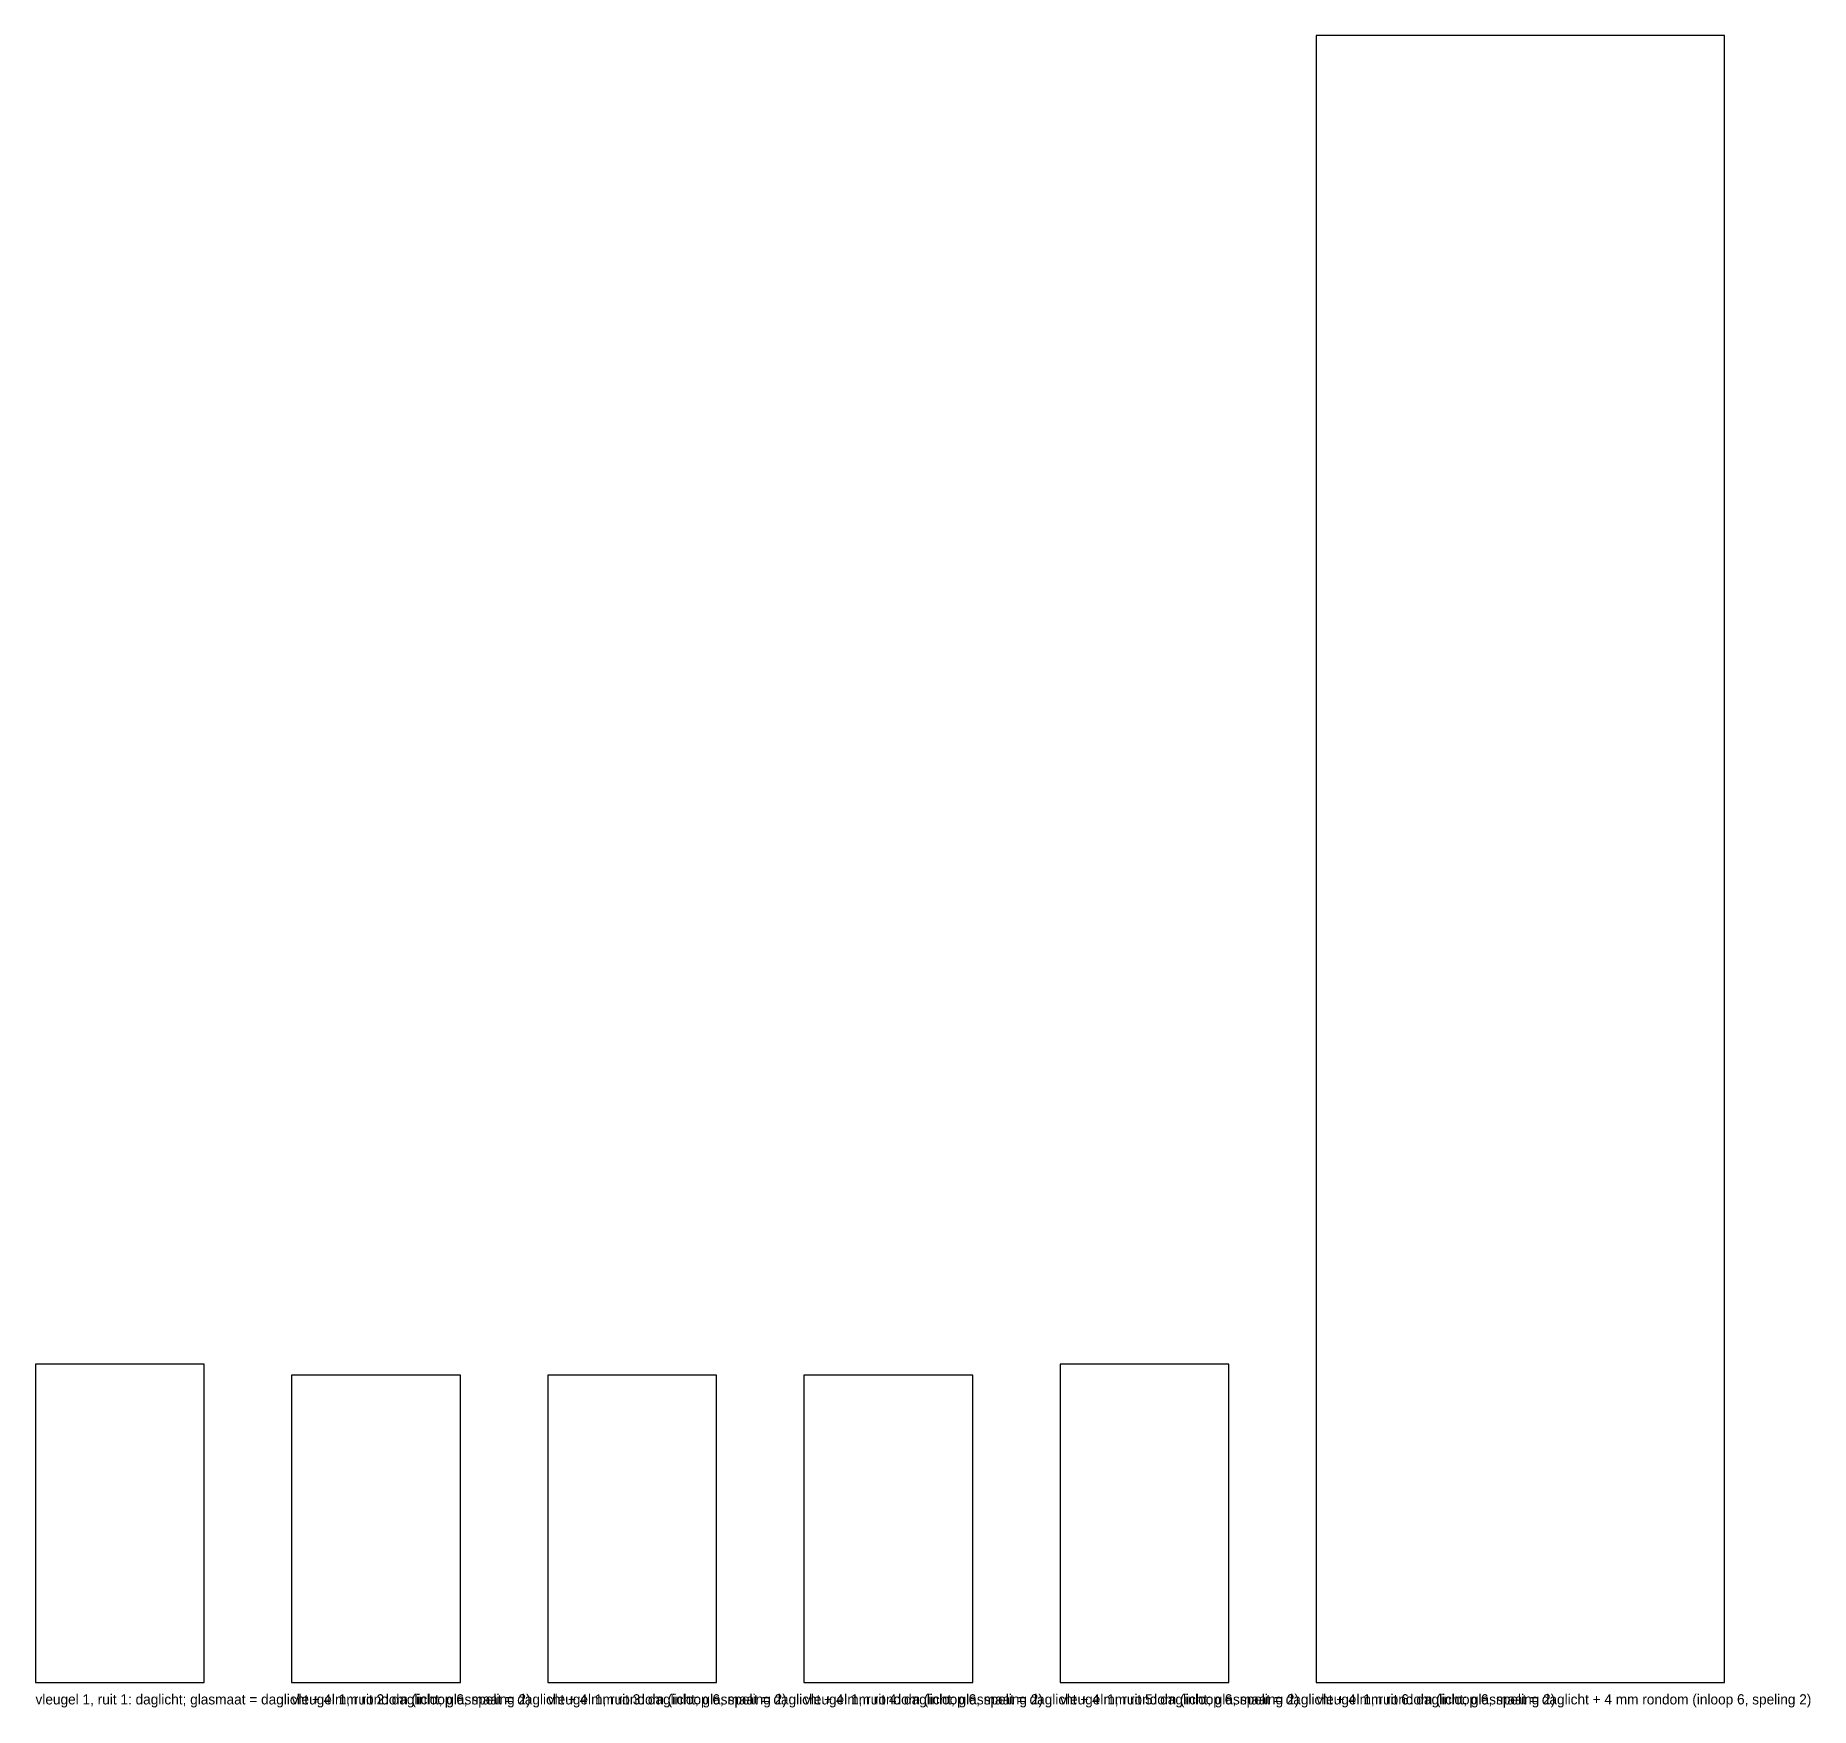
# Model space of a CAD drawing. Header units: millimetres. Extents: x 0 to 2436, y -34 to 2261.
import ezdxf

# ---------------------------------------------------------------- set-up
doc = ezdxf.new("R2010")
doc.units = ezdxf.units.MM

msp = doc.modelspace()

# ---------------------------------------------------------------- linework, layer by layer
at = {"layer": 'DAGLICHT'}
for p, q in [((2318.4, 2261), (1758, 2261)), ((1758, 2261), (1758, 0)), ((2318.4, 0), (2318.4, 2261)), ((231.6, 437.2), (0, 437.2)), ((0, 437.2), (0, 0)), ((231.6, 0), (231.6, 437.2)), ((583.2, 422.2), (351.6, 422.2)), ((351.6, 422.2), (351.6, 0)), ((583.2, 0), (583.2, 422.2)), ((934.8, 422.2), (703.2, 422.2)), ((703.2, 422.2), (703.2, 0)), ((934.8, 0), (934.8, 422.2)), ((1286.4, 422.2), (1054.8, 422.2)), ((1054.8, 422.2), (1054.8, 0)), ((1286.4, 0), (1286.4, 422.2)), ((1638, 437.2), (1406.4, 437.2)), ((1406.4, 437.2), (1406.4, 0)), ((1638, 0), (1638, 437.2)), ((0, 0), (231.6, 0)), ((351.6, 0), (583.2, 0)), ((703.2, 0), (934.8, 0)), ((1054.8, 0), (1286.4, 0)), ((1406.4, 0), (1638, 0)), ((1758, 0), (2318.4, 0))]:
    msp.add_line(p, q, dxfattribs=at)

# ---------------------------------------------------------------- texts
at = {"layer": 'TEKST'}
for s, p in [('vleugel 1, ruit 1: daglicht; glasmaat = daglicht + 4 mm rondom (inloop 6, speling 2)', (0, -30)), ('vleugel 1, ruit 2: daglicht; glasmaat = daglicht + 4 mm rondom (inloop 6, speling 2)', (351.6, -30)), ('vleugel 1, ruit 3: daglicht; glasmaat = daglicht + 4 mm rondom (inloop 6, speling 2)', (703.2, -30)), ('vleugel 1, ruit 4: daglicht; glasmaat = daglicht + 4 mm rondom (inloop 6, speling 2)', (1054.8, -30)), ('vleugel 1, ruit 5: daglicht; glasmaat = daglicht + 4 mm rondom (inloop 6, speling 2)', (1406.4, -30)), ('vleugel 1, ruit 6: daglicht; glasmaat = daglicht + 4 mm rondom (inloop 6, speling 2)', (1758, -30))]:
    msp.add_text(s, height=14, dxfattribs=at).set_placement(p)

doc.saveas('drawing.dxf')
